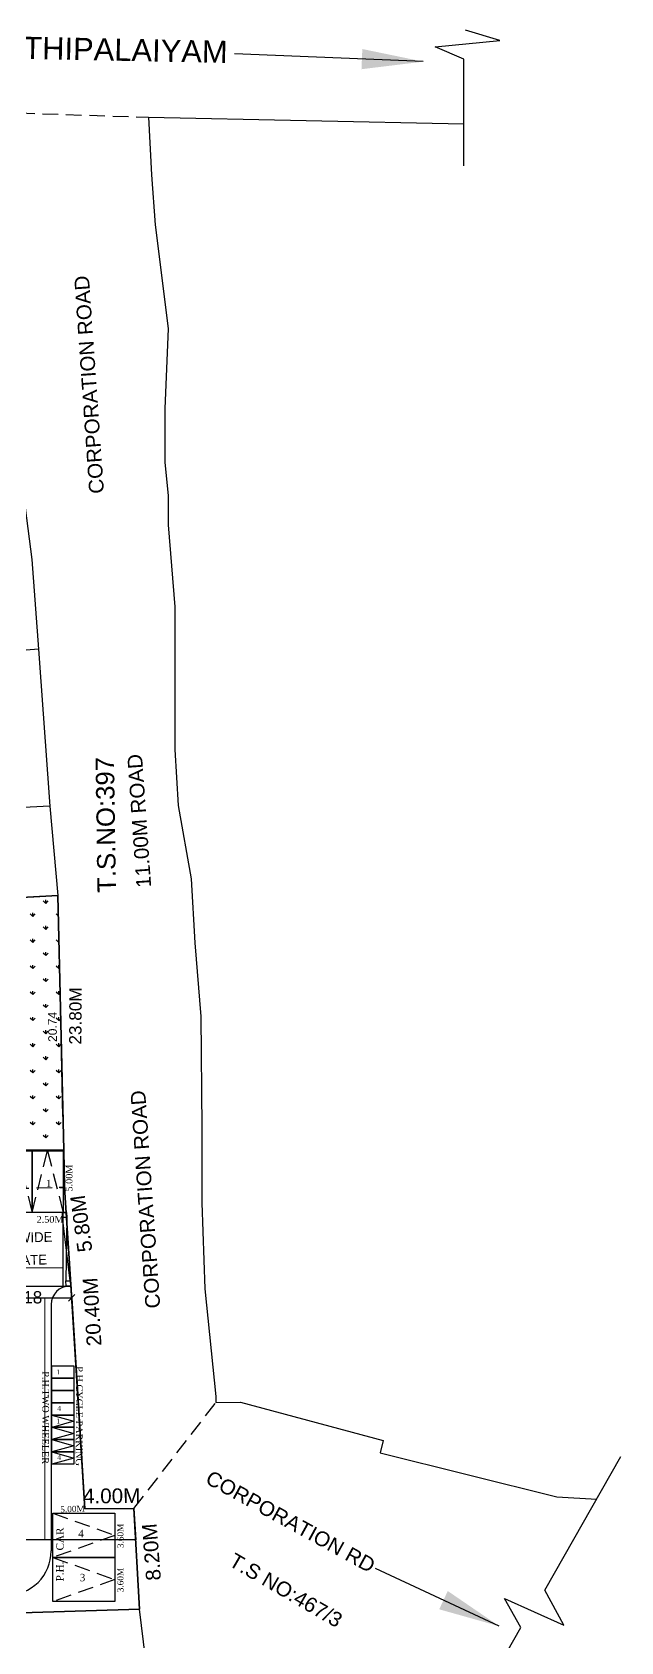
# Model space of a CAD drawing. Header units: metres. Extents: x -7227 to 737, y -45 to 4679.
# Drawn here: x 339 to 386.8, y 56.5 to 187.4 of the extents above; entities that cross this region are included whole.
import ezdxf

# ---------------------------------------------------------------- set-up
doc = ezdxf.new("R2010")
doc.units = ezdxf.units.M
doc.header["$LTSCALE"] = 0.2
doc.header["$MEASUREMENT"] = 0
doc.linetypes.add('HIDDEN', pattern=[9.525, 6.35, -3.175])
for name, color, linetype in [('AS_AT_SITE', 6, 'Continuous'), ('BLK_1_LVL_0_FRONT_SETBACK', 2, 'Continuous'), ('DRIVE_WAY', 254, 'Continuous'), ('FMB_OR_PLR', 70, 'Continuous'), ('OSR_PLAN', 7, 'Continuous'), ('PARKING_SLOT', 30, 'Continuous'), ('PLOT_BOUNDARY', 70, 'Continuous'), ('SUPER_IMPOSED', 5, 'Continuous')]:
    doc.layers.add(name, color=color, linetype=linetype)
for name, color, linetype, lineweight in [('BLK_1_INTERNAL_VEHICULAR_ACCESS', 161, 'Continuous', 0), ('line', 7, 'Continuous', 25), ('PER_AISLE_WIDTH', 7, 'Continuous', 0)]:
    doc.layers.add(name, color=color, linetype=linetype, lineweight=lineweight)
doc.styles.add('Isa-', font='times.ttf', dxfattribs={"height": 0.25})
doc.styles.add('ld', font='arial.ttf', dxfattribs={"height": 0.3})
doc.styles.add('S2', font='GOTHIC.TTF')
doc.styles.get("Standard").update_dxf_attribs({"font": 'arial.ttf', "height": 0.3})
doc.dimstyles.new('DCR', dxfattribs={"dimtxt": 0.3, "dimasz": 0.2, "dimexe": 0.025, "dimexo": 0, "dimgap": 0.09, "dimtad": 1, "dimzin": 0, "dimdsep": 46, "dimtxsty": 'Standard', "dimblk": 'OBLIQUE', "dimcen": 0.09, "dimadec": 0, "dimazin": 0, "dimtfac": 1, "dimtofl": 0, "dimtmove": 0, "dimatfit": 3, "dimfxl": 0, "dimtolj": 1, "dimtzin": 0, "dimarcsym": 0})

# ---------------------------------------------------------------- blocks, each defined once
blk = doc.blocks.new('_OBLIQUE')
at = {"layer": 'line', "color": 0, "linetype": 'ByBlock', "lineweight": -2}
blk.add_line((-0.5, -0.5), (0.5, 0.5), dxfattribs=at)

msp = doc.modelspace()

# ---------------------------------------------------------------- hatches: boundary and pattern name
h = msp.add_hatch()
h.set_pattern_fill('GRASS', color=256, scale=1.5)
h.set_pattern_definition([(90, (87.6341, -644.9849), (-1.0606602, 1.0606602), [0.28125, -1.8400703]), (45, (87.6341, -644.9849), (-1.0606602, 1.0606602), [0.28125, -1.21875]), (135, (87.6341, -644.9849), (-1.0606602, -1.0606602), [0.28125, -1.21875])])
h.paths.add_polyline_path([(341.533, 96.81), (341.058, 117.219), (326.722, 116.429), (326.843, 96.81)])
h.paths.add_polyline_path([(326.722, 116.429), (324.409, 116.276), (324.386, 98.317), (324.386, 98.227, 0.4187349), (325.916, 96.81), (326.843, 96.81)])
h.paths.add_polyline_path([(341.367, 105.195), (341.354, 107.992), (339.912, 107.986), (339.925, 105.189)], flags=25)
h.paths.add_polyline_path([(332.277, 96.653), (335.075, 96.653), (335.075, 98.095), (332.277, 98.095)], flags=9)
h.paths.add_polyline_path([(331.379, 115.348), (334.172, 115.5), (334.094, 116.94), (331.301, 116.788)], flags=24)
h.paths.add_polyline_path([(329.744, 102.816), (337.778, 102.826), (337.773, 106.571), (329.74, 106.561)], flags=24)
h.paths.add_polyline_path([(329.332, 110.101), (338.783, 110.101), (338.783, 112.574), (329.332, 112.574)], flags=24)
h.paths.add_polyline_path([(325.704, 105.382), (325.704, 108.18), (324.262, 108.18), (324.262, 105.382)], flags=9)

# ---------------------------------------------------------------- linework, layer by layer
for p, q in [((377.013, 186.767), (374.227, 187.606)), ((371.738, 186.266), (377.013, 186.767)), ((374.083, 185.249), (371.738, 186.266)), ((374.072, 176.588), (374.083, 185.249)), ((348.429, 180.522), (374.077, 179.99)), ((339.486, 137.256), (329.719, 136.458)), ((340.405, 124.489), (326.407, 123.703)), ((324.409, 116.301), (341.058, 117.219)), ((341.058, 117.219), (324.409, 116.301)), ((341.058, 117.219), (324.409, 116.301)), ((341.268, 108.226), (341.058, 117.219)), ((341.477, 99.234), (341.268, 108.226)), ((341.541, 96.484), (324.409, 96.484)), ((341.992, 87.67), (341.611, 93.458)), ((342.06, 85.857), (341.443, 91)), ((341.783, 91.012), (341.72, 85.845)), ((343.249, 67.309), (341.992, 87.67)), ((342.205, 85.358), (342.206, 85.358)), ((342.206, 85.358), (342.206, 85.358)), ((339.831, 84.474), (342.189, 84.474)), ((340.568, 74.938), (342.368, 74.438)), ((340.568, 73.938), (342.368, 73.438)), ((342.368, 73.438), (340.568, 72.938)), ((342.368, 74.438), (340.687, 73.938)), ((340.568, 72.938), (342.368, 72.438)), ((342.368, 72.438), (340.568, 71.938)), ((340.568, 71.938), (342.368, 71.438)), ((342.368, 71.438), (340.568, 70.938)), ((380.668, 60.678), (386.845, 71.56)), ((347.249, 67.327), (343.249, 67.309)), ((347.711, 59.14), (347.249, 67.327)), ((382.223, 57.832), (380.668, 60.678)), ((302.327, 57.738), (347.711, 59.14)), ((378.702, 57.644), (377.393, 60.009)), ((377.393, 60.009), (382.223, 57.832)), ((374.625, 50.446), (378.702, 57.644))]:
    msp.add_line(p, q)
at = {"linetype": 'HIDDEN'}
for p, q in [((336.009, 180.951), (348.429, 180.522)), ((337.709, 96.428), (338.974, 91.424)), ((338.974, 91.424), (340.219, 96.428)), ((340.219, 96.428), (341.484, 91.424)), ((335.512, 93.348), (341.611, 93.458)), ((347.249, 67.327), (353.915, 75.955)), ((340.646, 66.946), (345.706, 65.147)), ((345.706, 65.147), (340.647, 63.35)), ((340.645, 63.35), (345.705, 61.55)), ((345.705, 61.55), (340.646, 59.753))]:
    msp.add_line(p, q, dxfattribs=at)
for points in [[(324.409, 180.993), (336.009, 180.951), (337.32, 163.959), (338.062, 151.481), (338.945, 144.537), (339.487, 137.252), (340.405, 124.489), (341.058, 117.219), (341.611, 93.458), (341.175, 93.45)], [(348.429, 180.522), (348.689, 175.851), (348.961, 171.77), (350.043, 163.337), (349.771, 156.808), (349.771, 155.72), (349.771, 152.456), (350.043, 149.735), (350.043, 147.375), (350.587, 140.697), (350.587, 130.297), (350.587, 129.097), (350.837, 124.521), (351.904, 118.56), (352.214, 113.369), (352.676, 107.362), (352.769, 98.307), (352.769, 92.207), (353.022, 85.212), (353.908, 76.457)], [(326.722, 116.429), (341.058, 117.219), (341.611, 93.458), (341.992, 87.67), (343.249, 67.309), (347.249, 67.327), (347.711, 59.14), (302.327, 57.738)], [(353.908, 76.457), (353.908, 76.457), (353.915, 75.955), (355.924, 75.981), (367.517, 72.871), (367.279, 71.863), (381.641, 68.287), (384.909, 68.079)], [(376.315, 53.399), (348.176, 55.168), (347.711, 59.14)]]:
    msp.add_lwpolyline(points)
for points in [[(341.428, 91.413), (341.769, 91.425), (341.783, 91.012), (341.443, 91)], [(341.72, 85.845), (342.06, 85.857), (342.075, 85.443), (341.734, 85.431)], [(340.568, 77.938), (340.568, 78.938), (342.368, 78.938), (342.368, 77.938)], [(340.568, 76.938), (340.568, 77.938), (342.368, 77.938), (342.368, 76.938)], [(340.568, 75.938), (340.568, 76.938), (342.368, 76.938), (342.368, 75.938)], [(340.568, 74.938), (340.568, 75.938), (342.368, 75.938), (342.368, 74.938)], [(340.568, 73.938), (340.568, 74.938), (342.368, 74.938), (342.368, 73.938)], [(340.568, 72.938), (340.568, 73.938), (342.368, 73.938), (342.368, 72.938)], [(340.568, 71.938), (340.568, 72.938), (342.368, 72.938), (342.368, 71.938)], [(340.568, 70.938), (340.568, 71.938), (342.368, 71.938), (342.368, 70.938)]]:
    msp.add_lwpolyline(points, close=True)
msp.add_lwpolyline([(342.13, 85.424), (342.018, 85.424, 0.4142115), (340.518, 83.924), (340.518, 63.877)], format="xyb")
at = {"linetype": 'Continuous'}
for points in [[(345.706, 66.945), (345.707, 63.348), (340.647, 63.35), (340.646, 66.946)], [(345.705, 63.348), (345.706, 59.752), (340.646, 59.753), (340.645, 63.35)]]:
    msp.add_lwpolyline(points, close=True, dxfattribs=at)
msp.add_arc((336.918, 63.877), 3.6, 269.60345, 359.99959)
at = {"layer": 'AS_AT_SITE', "color": 6, "linetype": 'ByBlock'}
msp.add_lwpolyline([(326.722, 116.429), (341.058, 117.219), (341.541, 96.485), (341.611, 93.458), (341.992, 87.67), (342.62, 77.49), (343.249, 67.309), (347.249, 67.327), (347.711, 59.14), (302.327, 57.738)], dxfattribs=at)
at = {"layer": 'BLK_1_INTERNAL_VEHICULAR_ACCESS', "color": 161}
msp.add_lwpolyline([(336.01, 84.474), (340.01, 84.474), (340.01, 64.782), (336.01, 64.785), (336.01, 84.474)], close=True, dxfattribs=at)
at = {"layer": 'BLK_1_LVL_0_FRONT_SETBACK', "color": 2}
msp.add_lwpolyline([(336.01, 84.474), (342.189, 84.474), (343.249, 67.309), (347.249, 67.327), (347.393, 64.782), (336.01, 64.785), (336.01, 84.474)], close=True, dxfattribs=at)
at = {"layer": 'DRIVE_WAY'}
msp.add_lwpolyline([(324.409, 180.993), (305.505, 180.169), (301.762, 180.822), (295.259, 181.089), (295.021, 174.093), (301.013, 173.846), (305.051, 173.143), (317.992, 173.707, -0.4270283), (318.409, 173.307), (318.409, 92.924, -0.4142135), (316.909, 91.424), (284.107, 91.424), (281.463, 91.424), (281.463, 85.424), (342.13, 85.424), (341.992, 87.67), (341.745, 91.424), (325.909, 91.424, -0.4142332), (324.409, 92.924)], format="xyb", close=True, dxfattribs=at)
at = {"layer": 'DRIVE_WAY', "color": 255}
msp.add_lwpolyline([(284.049, 91.424), (284.049, 85.424), (341.503, 85.424), (341.503, 91.424)], close=True, dxfattribs=at)
at = {"layer": 'FMB_OR_PLR'}
msp.add_lwpolyline([(302.327, 57.738), (347.711, 59.14), (347.249, 67.327), (343.249, 67.309), (342.62, 77.49), (341.992, 87.67), (341.611, 93.458), (341.541, 96.485), (341.058, 117.219), (326.722, 116.429)], dxfattribs=at)
at = {"layer": 'OSR_PLAN'}
msp.add_lwpolyline([(324.409, 116.301), (341.058, 117.219), (341.541, 96.484), (324.409, 96.484), (324.409, 116.301)], dxfattribs=at)
at = {"layer": 'PARKING_SLOT', "color": 30, "linetype": 'Continuous'}
for points in [[(336.464, 96.434), (338.974, 96.434), (338.974, 91.424), (336.464, 91.424)], [(338.974, 96.434), (341.484, 96.434), (341.484, 91.424), (338.974, 91.424)]]:
    msp.add_lwpolyline(points, close=True, dxfattribs=at)
at = {"layer": 'PER_AISLE_WIDTH', "color": 5}
msp.add_lwpolyline([(284.049, 91.424), (284.049, 86.924), (341.503, 86.924), (341.503, 91.424)], close=True, dxfattribs=at)
at = {"layer": 'PLOT_BOUNDARY', "color": 70, "linetype": 'ByBlock'}
msp.add_lwpolyline([(326.722, 116.429), (341.058, 117.219), (341.541, 96.485), (341.611, 93.458), (341.992, 87.67), (342.62, 77.49), (343.249, 67.309), (347.249, 67.327), (347.711, 59.14), (302.327, 57.738)], dxfattribs=at)
at = {"layer": 'SUPER_IMPOSED', "linetype": 'ByBlock'}
msp.add_lwpolyline([(326.722, 116.429), (341.058, 117.219), (341.541, 96.485), (341.611, 93.458), (341.992, 87.67), (342.62, 77.49), (343.249, 67.309), (347.249, 67.327), (347.711, 59.14), (302.327, 57.738)], dxfattribs=at)

# ---------------------------------------------------------------- block references
at = {"xscale": 0.5233047826113394, "yscale": 0.5233047826113394, "zscale": 0.5233047826113394, "rotation": 180}
msp.add_blockref('_OBLIQUE', (342.189, 84.474), dxfattribs=at)

# ---------------------------------------------------------------- texts
for s, height, rotation, style, p in [('5.00M', 0.55, 89.91727, 'Isa-', (342.243, 93.121)), ('1', 0.6, 359.91727, 'Isa-', (340.091, 93.48)), ('2.50M', 0.55, 359.91727, 'Isa-', (339.328, 90.58)), ('6M WIDE ', 0.8, 1.38564, 'S2', (336.048, 88.928)), ('GATE', 0.8, 1.38564, 'S2', (337.273, 87.119)), ('1', 0.4, 359.91727, 'Isa-', (340.927, 78.237)), ('P.H.CYCLE PARKING ', 0.55, 269.82117, 'Isa-', (342.54, 78.902)), ('P.H.TWO WHEELER ', 0.55, 269.82117, 'Isa-', (339.802, 78.495)), ('1', 0.4, 359.91727, 'Isa-', (340.927, 74.248)), ('4', 0.4, 359.91727, 'Isa-', (341.012, 75.275)), ('4', 0.4, 359.91727, 'Isa-', (341.012, 71.286)), ('5.00M', 0.5, 1.86498, 'Isa-', (341.264, 67.011)), ('P.H.    CAR', 0.6, 89.90302, 'Isa-', (341.52, 61.4)), ('4', 0.6, 359.90302, 'Isa-', (342.719, 64.999)), ('3.60M', 0.5, 90.42037, 'Isa-', (346.401, 64.111)), ('3', 0.6, 359.90302, 'Isa-', (342.841, 61.414)), ('3.60M', 0.5, 90.42037, 'Isa-', (346.4, 60.515))]:
    msp.add_text(s, height=height, rotation=rotation, dxfattribs=dict(style=style)).set_placement(p)
at = {"attachment_point": 5, "style": 'ld'}
for s, insert, char_height, width, rotation in [('\\A1;PASUPATHIPALAIYAM ', (341.462, 186.105), 1.8, 17.96748, 358.81071), ('\\A1;CORPORATION ROAD ', (343.609, 158.771), 1.2, 57.87531, 93.99501), ('\\A1;T.S.NO:397', (344.965, 122.95), 1.5, 10.92258, 90.85061), ('\\A1;CORPORATION ROAD ', (348.186, 92.479), 1.2, 57.87531, 93.99501), ('\\A1;CORPORATION RD', (359.985, 66.266), 1.2, 17.96748, 331.24352)]:
    msp.add_mtext(s, dxfattribs=dict(at, insert=insert, char_height=char_height, width=width, rotation=rotation))
for s, insert, char_height, rotation in [('\\A1;11.00M ROAD', (347.686, 123.278), 1.2, 93.99501), ('\\A1;23.80M', (342.493, 107.405), 1, 89.70332), ('\\A1;5.80M', (342.971, 90.508), 1.2, 97.80649), ('\\A1;20.40M', (343.852, 83.329), 1.2, 93.53338), ('\\A1;4.00M', (345.436, 68.353), 1.2, 0.2629), ('\\A1;8.20M', (348.677, 63.788), 1.2, 94.4795), ('\\A1;T.S NO:467/3', (359.604, 60.677), 1.2, 329.88528)]:
    msp.add_mtext(s, dxfattribs=dict(at, insert=insert, char_height=char_height, rotation=rotation))
at = {"insert": (340.629, 106.515), "char_height": 0.7, "attachment_point": 5, "rotation": 90.26904}
msp.add_mtext('\\A1;20.74', dxfattribs=at)
at = {"insert": (338.435, 84.51), "char_height": 1, "attachment_point": 5}
msp.add_mtext('\\A1;6.18', dxfattribs=at)

# ---------------------------------------------------------------- leaders
for points in [[(370.785, 185.052), (355.439, 185.684)], [(376.955, 57.758), (366.889, 62.459)]]:
    msp.add_leader(points, dimstyle='DCR', override={"dimasz": 5, "dimgap": 0.09, "dimtad": 0, "dimse1": 1, "dimse2": 1, "dimfxl": 1.25, "dimarcsym": 2})

doc.saveas('drawing.dxf')
